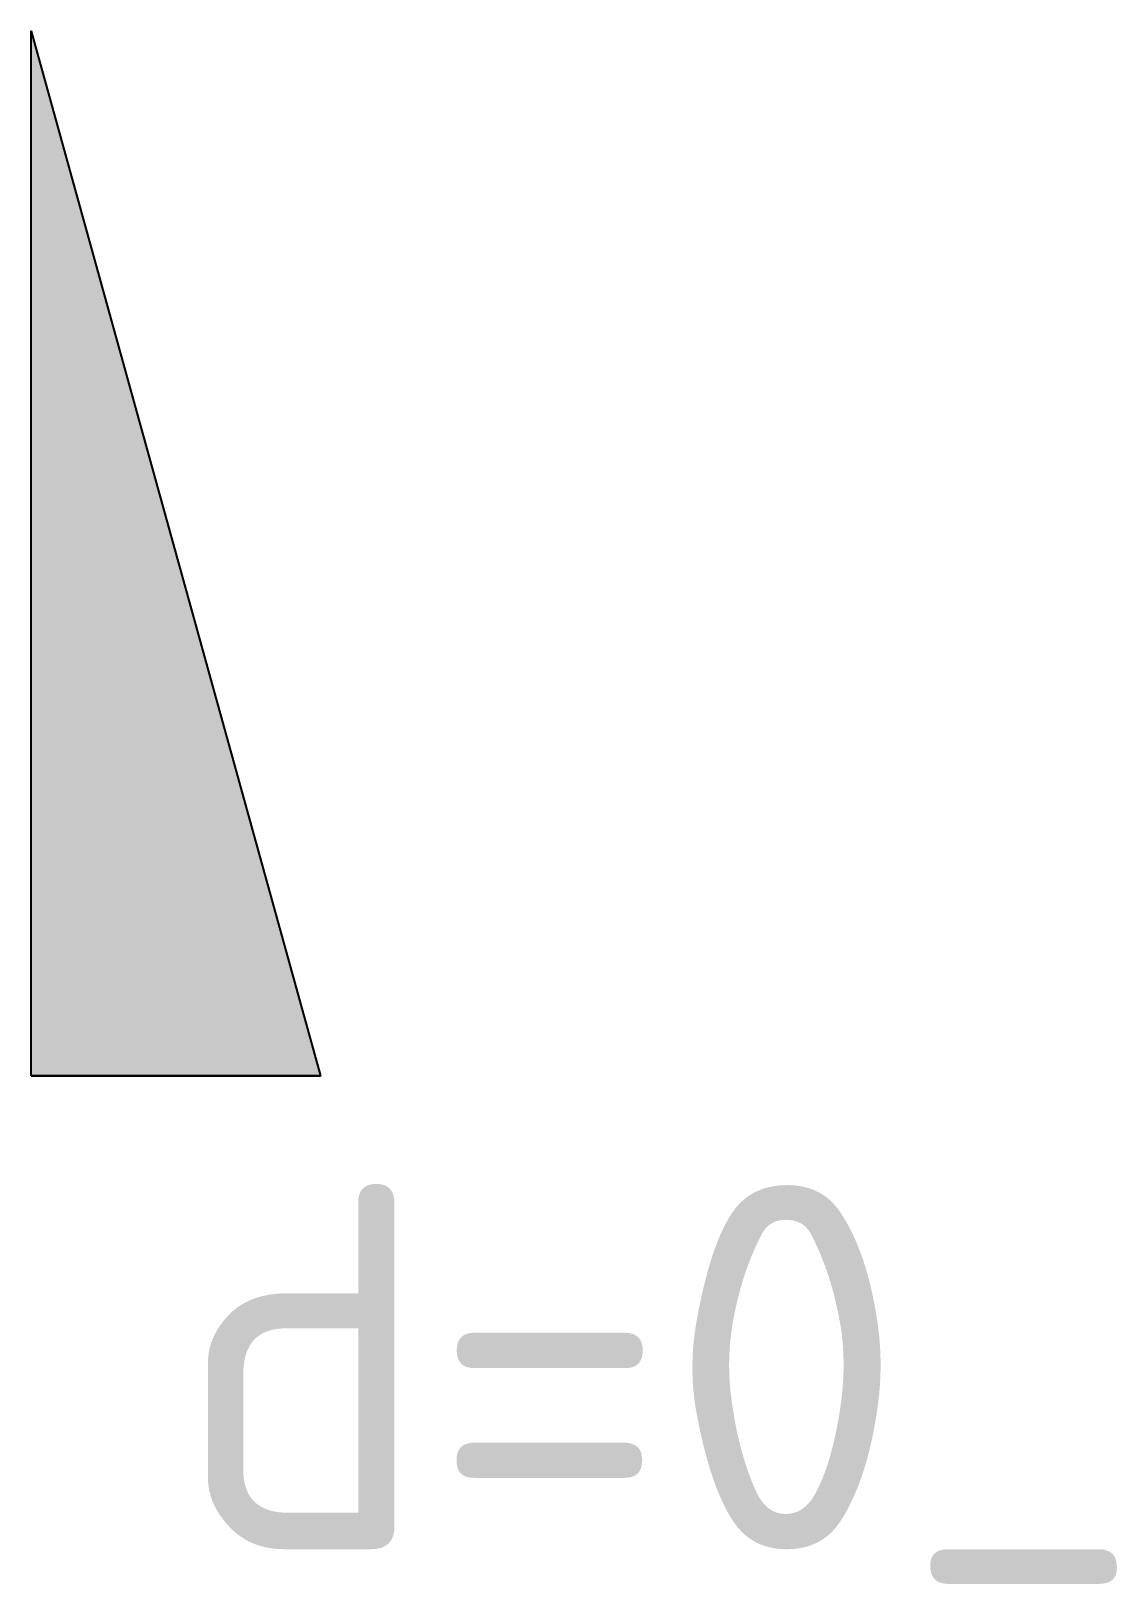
# Model space of a CAD drawing. Header units: metres. Extents: x 0 to 1.49, y -1.42 to 0.72.
import ezdxf

# ---------------------------------------------------------------- set-up
doc = ezdxf.new("R2010")
doc.units = ezdxf.units.M
doc.header["$MEASUREMENT"] = 0
doc.styles.add('NLCS-ISO-T25', font='', dxfattribs={"height": 0.0025})
doc.styles.get('NLCS-ISO-T25').set_extended_font_data('NLCS-ISO')

msp = doc.modelspace()

# ---------------------------------------------------------------- linework, layer by layer
for p, q in [((0, -0.7174), (0, 0.7174)), ((0, 0.7174), (0.3974, -0.7174)), ((0, -0.7174), (0.3974, -0.7174))]:
    msp.add_line(p, q)
at = {"color": 8, "flags": 128}
msp.add_lwpolyline([(0, -0.7174), (0, 0.7174), (0.3974, -0.7174)], close=True, dxfattribs=at)
at = {"color": 8, "extrusion": (0, 0, -1)}
msp.add_solid([(0, -0.7174), (0, 0.7174), (-0.3974, -0.7174)], dxfattribs=at)

# ---------------------------------------------------------------- texts
at = {"insert": (0.1987, -0.8674), "char_height": 0.5, "attachment_point": 1, "line_spacing_factor": 0.85, "style": 'NLCS-ISO-T25'}
msp.add_mtext('d=0_', dxfattribs=at)

doc.saveas('drawing.dxf')
